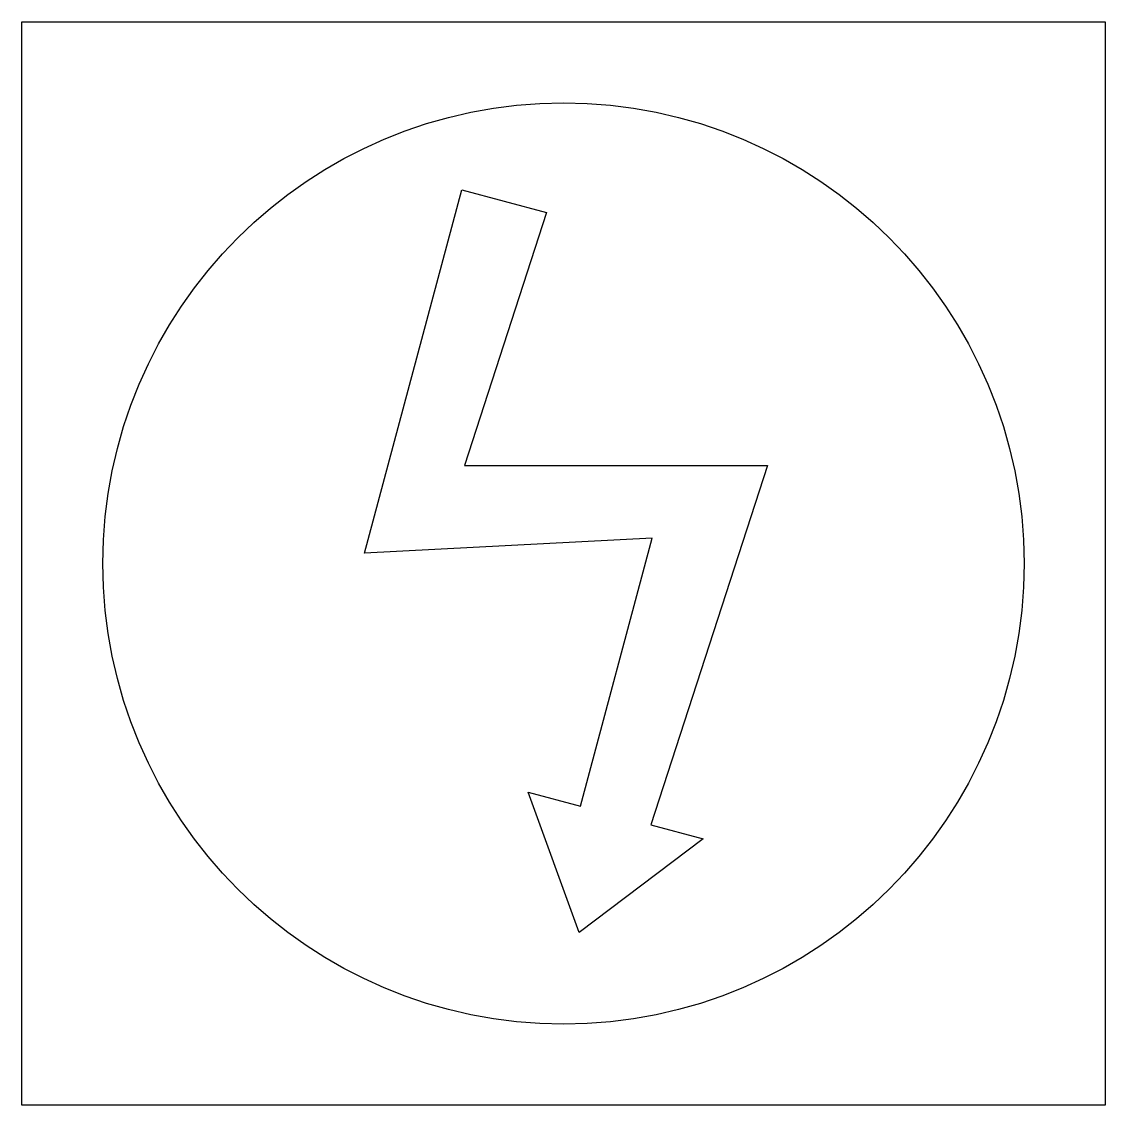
# Model space of a CAD drawing. Extents: x 0 to 40, y 0 to 40.
import ezdxf

# ---------------------------------------------------------------- set-up
doc = ezdxf.new("R2010")
doc.units = 0
doc.header["$LTSCALE"] = 25
doc.header["$MEASUREMENT"] = 0
doc.layers.get('0').update_dxf_attribs({"linetype": 'CONTINUOUS'})

msp = doc.modelspace()

# ---------------------------------------------------------------- linework, layer by layer
at = {"color": 0, "linetype": 'ByBlock'}
for points in [[(0, 0), (0, 40), (40, 40), (40, 0)], [(19.375, 32.953), (16.343, 23.62), (27.533, 23.62), (23.222, 10.352), (25.156, 9.833), (20.579, 6.384), (18.693, 11.565), (20.625, 11.047), (23.275, 20.937), (12.652, 20.38), (16.245, 33.791)]]:
    msp.add_lwpolyline(points, close=True, dxfattribs=at)
msp.add_circle((20, 20), 17, dxfattribs=at)

doc.saveas('drawing.dxf')
